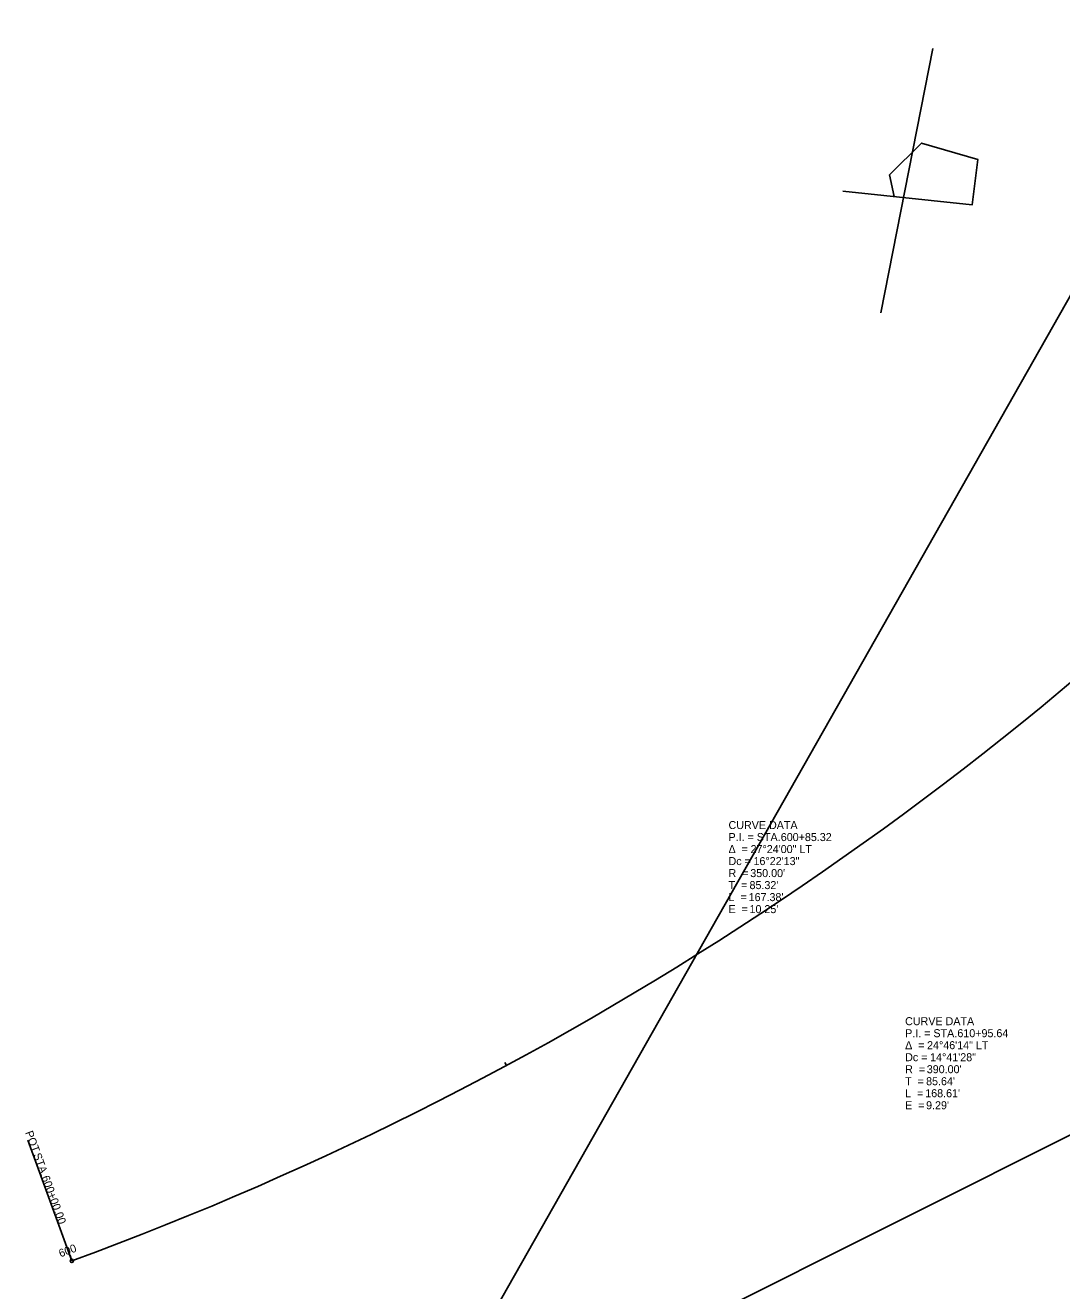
# Model space of a CAD drawing. Extents: x 152338 to 153512, y 329809 to 331515.
# Drawn here: x 152401 to 152509.6, y 330838.6 to 330971.4 of the extents above; entities that cross this region are included whole.
import ezdxf

# ---------------------------------------------------------------- set-up
doc = ezdxf.new("R2010")
doc.units = 0
for name, color, linetype in [('Default', 7, 'Continuous'), ('GE_P_Alignment_100_Cardinal_Points', 7, 'Continuous'), ('GE_P_Alignment_100_Curve_Data', 7, 'Continuous'), ('GE_P_Alignment_100_Stations', 7, 'Continuous'), ('SC_Scratch1', 7, 'Continuous')]:
    doc.layers.add(name, color=color, linetype=linetype)

msp = doc.modelspace()

# ---------------------------------------------------------------- linework, layer by layer
at = {"layer": 'Default'}
msp.add_line((152496.12, 330968.94), (152490.67, 330941.2), dxfattribs=at)
msp.add_lwpolyline([(152552.61, 330954.95), (152526.67, 330971.36), (152437.81, 330814.7), (152446.98, 330809.34), (152695.31, 330674.24), (152765.95, 330831.02), (152748.14, 330842.73)], close=True, dxfattribs=at)
msp.add_lwpolyline([(152486.69, 330953.97), (152500.25, 330952.51), (152500.85, 330957.29), (152494.94, 330959.01), (152491.6, 330955.68), (152492.09, 330953.39)], dxfattribs=at)
at = {"layer": 'GE_P_Alignment_100_Cardinal_Points'}
msp.add_line((152405.85, 330841.71), (152401.21, 330854.39), dxfattribs=at)
msp.add_circle((152405.85, 330841.71), 0.18, dxfattribs=at)
at = {"layer": 'GE_P_Alignment_100_Stations'}
for p, q in [((152451.41, 330862.21), (152451.24, 330862.53)), ((152405.85, 330841.71), (152405.65, 330842.28))]:
    msp.add_line(p, q, dxfattribs=at)
at = {"layer": 'SC_Scratch1'}
msp.add_line((152463.25, 330831.23), (152514.06, 330856.68), dxfattribs=at)
msp.add_arc((152285.41, 331170.34), 350, 290.1282, 317.5281, dxfattribs=at)
msp.add_arc((152285.41, 331170.34), 350, 290.1282, 317.5281, dxfattribs=at)

# ---------------------------------------------------------------- texts
at = {"layer": 'GE_P_Alignment_100_Cardinal_Points'}
for s, p in [('POT', (152400.93, 330855.18)), (' STA. ', (152401.67, 330853.15)), ('600+00.00', (152402.65, 330850.49))]:
    msp.add_text(s, height=0.84, rotation=290.1282, dxfattribs=at).set_placement(p)
at = {"layer": 'GE_P_Alignment_100_Curve_Data'}
for s, p in [('CURVE DATA', (152474.71, 330887.02)), ('P.I. = STA. ', (152474.71, 330885.76)), ('600+85.32', (152480.19, 330885.76)), ('Δ  = ', (152474.71, 330884.5)), ('27°24\'00" LT', (152477.02, 330884.5)), ('Dc = ', (152474.71, 330883.24)), ('16°22\'13"', (152477.33, 330883.24)), ('R  = ', (152474.71, 330881.98)), ("350.00'", (152476.99, 330881.98)), ('T  = ', (152474.71, 330880.72)), ("85.32'", (152476.91, 330880.72)), ('L  = ', (152474.71, 330879.46)), ('E  = ', (152474.71, 330878.2)), ("167.38'", (152476.82, 330879.46)), ("10.25'", (152476.91, 330878.2)), ('CURVE DATA', (152493.23, 330866.44)), ('P.I. = STA. ', (152493.23, 330865.18)), ('610+95.64', (152498.71, 330865.18)), ('Δ  = ', (152493.23, 330863.92)), ('24°46\'14" LT', (152495.53, 330863.92)), ('Dc = ', (152493.23, 330862.66)), ('14°41\'28"', (152495.85, 330862.66)), ('R  = ', (152493.23, 330861.4)), ("390.00'", (152495.5, 330861.4)), ('T  = ', (152493.23, 330860.14)), ("85.64'", (152495.43, 330860.14)), ('L  = ', (152493.23, 330858.88)), ("168.61'", (152495.34, 330858.88)), ('E  = ', (152493.23, 330857.62)), ("9.29'", (152495.43, 330857.62))]:
    msp.add_text(s, height=0.84, dxfattribs=at).set_placement(p)
at = {"layer": 'GE_P_Alignment_100_Stations'}
msp.add_text('600', height=0.84, rotation=20.1282, dxfattribs=at).set_placement((152404.65, 330842.07))

doc.saveas('drawing.dxf')
